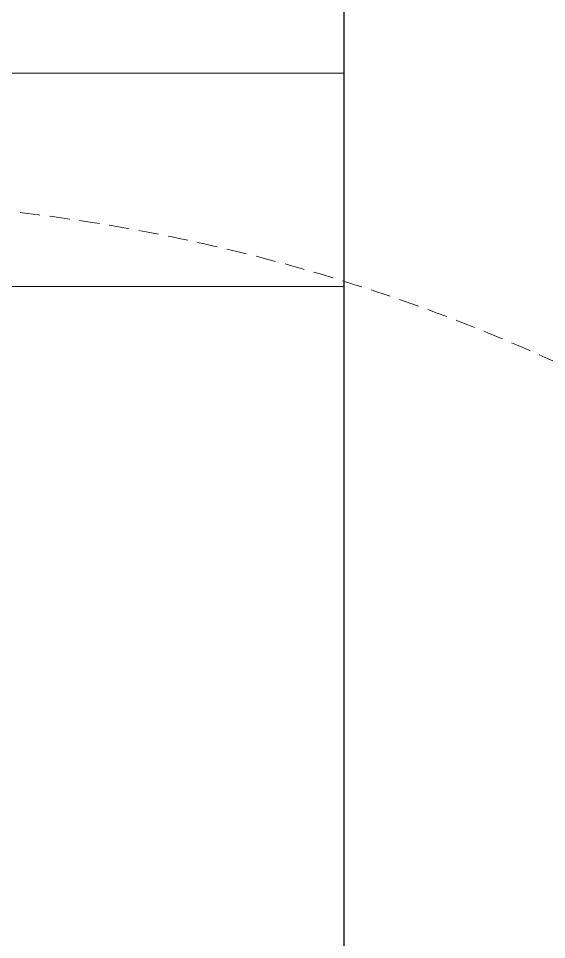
# Model space of a CAD drawing. Header units: millimetres. Extents: x 0 to 145404, y 0 to 194550.
# Drawn here: x 31422.9 to 31670.3, y 93180 to 93611.7 of the extents above; entities that cross this region are included whole.
import ezdxf

# ---------------------------------------------------------------- set-up
doc = ezdxf.new("R2010")
doc.units = ezdxf.units.MM
doc.linetypes.add('HIDDEN2', pattern=[0.1875, 0.125, -0.0625])
for name, color, linetype, lineweight in [('АР - детали окон', 152, 'Continuous', 0), ('АР - Наружная стена', 144, 'Continuous', 30), ('АР - Окна', 150, 'Continuous', 9), ('АР - окна - открывание', 251, 'Continuous', 5), ('АР - панель 400', 151, 'Continuous', 30)]:
    doc.layers.add(name, color=color, linetype=linetype, lineweight=lineweight)

# ---------------------------------------------------------------- blocks, each defined once
blk = doc.blocks.new('блок балконный дверной с проходом 750мм')
at = {"layer": 'АР - детали окон', "color": 251}
blk.add_lwpolyline([(-950.000098820652, 79.99791722252277), (-900.000098820652, 79.99791722252277), (-900.000098820652, 149.9979172225228), (-50.00009882065217, 149.9979172225228), (-50.00009882065217, 79.99791722252277), (-9.882065216970659e-05, 79.99791722252277), (-9.882065216970659e-05, -250.0020827774772), (-950.000098820652, -250.0020827774771)], close=True, dxfattribs=at)
at = {"layer": 'АР - окна - открывание', "color": 252, "linetype": 'HIDDEN2', "lineweight": 0, "ltscale": 75}
blk.add_arc((-50.5144568612377, -0.0003663423633781804), 839.7754183786165, 180, 270, dxfattribs=at)
blk = doc.blocks.new('*U87')
at = {"layer": 'АР - детали окон', "color": 251}
blk.add_lwpolyline([(600, 329.9999995769566), (0, 329.9999995769566), (0, -1.269226076657973e-17), (50, -1.269226076657973e-17), (50, -69.99999999999999), (550, -69.99999999999999), (550, -1.269226076657973e-17), (600, -1.269226076657973e-17), (600, 239.9999995769566)], close=True, dxfattribs=at)
blk = doc.blocks.new('Квартира 1К 6300 тип 35')
at = {"layer": 'АР - Наружная стена'}
blk.add_lwpolyline([(-7150.000000000931, 6499.999999998137), (-7150.000000000931, 4.656612873077393e-10), (-6750.000000000931, 4.656612873077393e-10), (-6750.000000000931, 6499.999999998137)], close=True, dxfattribs=at)
at = {"layer": 'АР - Окна', "xscale": -1, "rotation": 89.99999999999993}
blk.add_blockref('блок балконный дверной с проходом 750мм', (-7000.002082778141, 1239.99990117969), dxfattribs=at)
at = {"layer": 'АР - панель 400', "xscale": -1, "rotation": 270}
blk.add_blockref('*U87', (-7079.999999578111, 2090.000000000466), dxfattribs=at)
blk = doc.blocks.new('V_Section_3')
blk.add_blockref('Квартира 1К 6300 тип 35', (7150.000000007451, -11949.99999976531))

msp = doc.modelspace()

# ---------------------------------------------------------------- block references
msp.add_blockref('V_Section_3', (31175.46006017162, 103346.1139150943, 1.056413898744269e-07))

doc.saveas('drawing.dxf')
